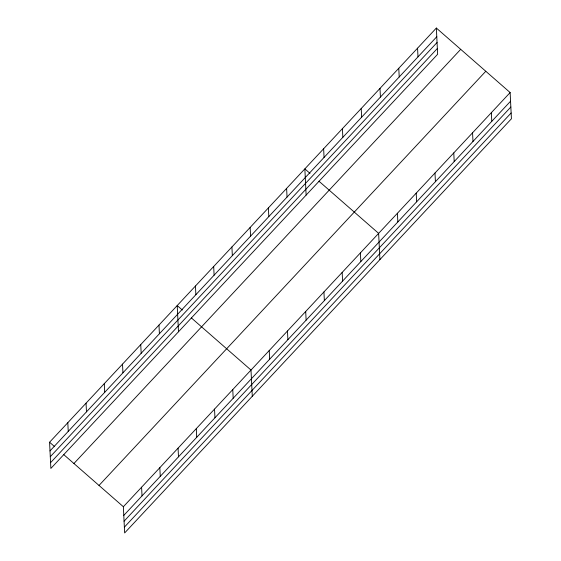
<?xml version="1.0" encoding="UTF-8"?>
<svg xmlns="http://www.w3.org/2000/svg" width="561" height="561" viewBox="0 0 561 561"><rect width="100%" height="100%" fill="white"/><g stroke="black" fill="none" stroke-linecap="round" stroke-linejoin="round"><path stroke-width="0.84" d="M436.353 28.05L437.636 54.27L50.862 468.449L49.578 442.229L436.353 28.05L510.138 92.551L511.422 118.771L124.647 532.95L123.364 506.73L510.138 92.551M50.006 450.904L436.781 36.724M50.287 456.696L437.061 42.517M50.581 462.657L437.356 48.477M73.926 463.519L460.7 49.333M99.016 485.447L485.791 71.268M123.785 515.405L510.559 101.225M124.072 521.197L510.847 107.018M124.36 527.158L511.134 112.978M309.981 173.356L304.854 168.875L306.131 195.088M318.95 181.196L378.633 233.369L379.916 259.589M182.339 310.03L177.213 305.549L178.496 331.768M191.315 317.877L250.998 370.05L252.282 396.269M49.578 442.229L54.705 446.71M63.681 454.557L123.364 506.73M491.352 112.67L491.773 121.344M472.565 132.789L472.986 141.456M453.779 152.901L454.2 161.575M434.992 173.019L435.413 181.694M417.566 48.169L417.994 56.843M416.206 193.138L416.634 201.813M398.78 68.288L399.208 76.962M397.419 213.257L397.847 221.932M379.993 88.4L380.421 97.074M361.207 108.518L361.635 117.193M360.4 252.899L360.821 261.573M342.42 128.637L342.848 137.312M342.168 272.422L342.589 281.096M323.641 148.756L324.062 157.431M323.935 291.951L324.356 300.626M305.703 311.474L306.124 320.149M286.615 188.398L287.043 197.072M287.463 330.997L287.891 339.671M268.382 207.921L268.81 216.595M269.231 350.527L269.659 359.201M250.15 227.45L250.578 236.125M231.917 246.973L232.338 255.648M232.766 389.579L233.187 398.254M213.685 266.503L214.106 275.178M214.533 409.102L214.954 417.777M195.452 286.026L195.873 294.7M196.301 428.632L196.722 437.3M178.061 448.155L178.489 456.829M158.98 325.078L159.408 333.753M159.829 467.678L160.257 476.352M140.748 344.601L141.176 353.276M141.596 487.207L142.024 495.882M122.515 364.131L122.936 372.806M104.283 383.654L104.704 392.328M86.05 403.177L86.471 411.851M67.811 422.706L68.239 431.381"/></g></svg>
